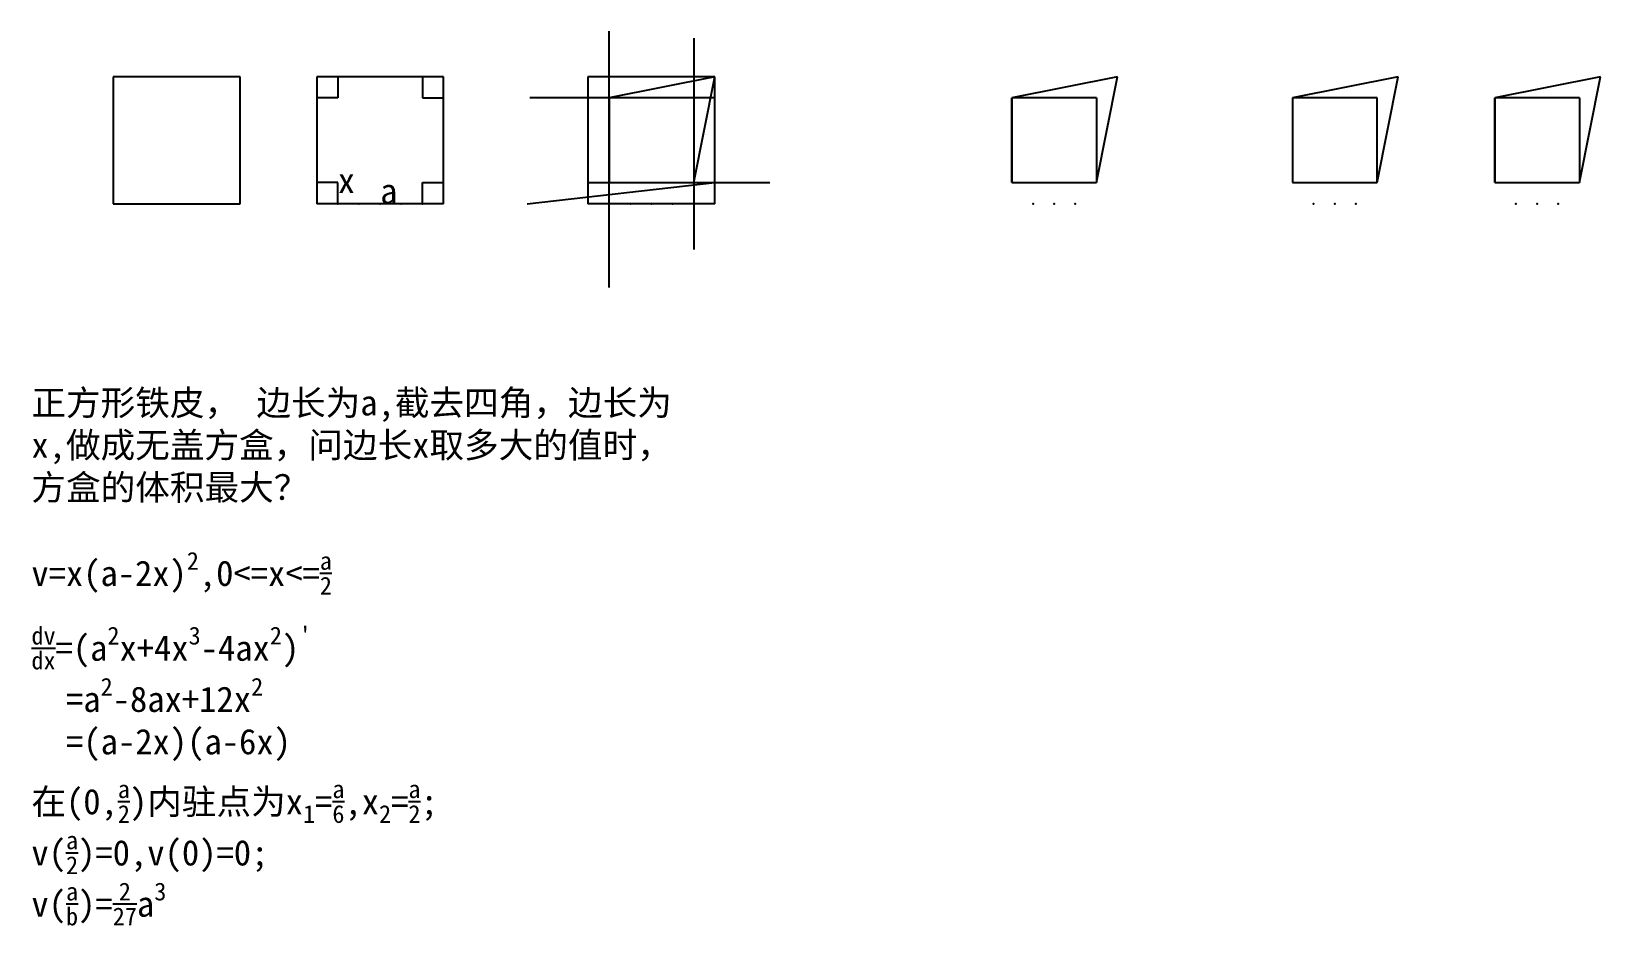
# Model space of a CAD drawing. Header units: millimetres. Extents: x -202.8 to -190.5, y 274.5 to 281.5.
import ezdxf

# ---------------------------------------------------------------- set-up
doc = ezdxf.new("R2010")
doc.units = ezdxf.units.MM
doc.styles.get("Standard").update_dxf_attribs({"font": 'txt', "bigfont": 'gbcbig.shx'})

msp = doc.modelspace()

# ---------------------------------------------------------------- linework, layer by layer
for p, q in [((-198.283, 279.521), (-198.283, 281.541)), ((-197.616, 281.486), (-197.616, 279.821)), ((-201.191, 281.182), (-202.191, 281.182)), ((-202.191, 281.182), (-202.191, 280.182)), ((-201.191, 280.182), (-201.191, 281.182)), ((-199.587, 281.182), (-200.587, 281.182)), ((-200.587, 281.182), (-200.587, 280.182)), ((-200.421, 281.182), (-200.421, 281.016)), ((-199.754, 281.182), (-199.754, 281.016)), ((-199.587, 280.182), (-199.587, 281.182)), ((-197.45, 281.182), (-198.45, 281.182)), ((-198.45, 281.182), (-198.45, 280.182)), ((-197.45, 280.182), (-197.45, 281.182)), ((-200.421, 281.016), (-200.587, 281.016)), ((-199.754, 281.016), (-199.587, 281.016)), ((-197.45, 281.016), (-198.908, 281.016)), ((-194.443, 281.016), (-195.11, 281.016)), ((-195.11, 280.349), (-195.11, 281.016)), ((-194.443, 281.016), (-194.443, 280.349)), ((-190.638, 281.016), (-191.305, 281.016)), ((-191.305, 280.349), (-191.305, 281.016)), ((-190.638, 281.016), (-190.638, 280.349)), ((-200.421, 280.349), (-200.587, 280.349)), ((-200.421, 280.182), (-200.421, 280.349)), ((-199.754, 280.182), (-199.754, 280.349)), ((-199.754, 280.349), (-199.587, 280.349)), ((-198.93, 280.182, 0.167), (-197.45, 280.349)), ((-198.45, 280.349), (-197.017, 280.349)), ((-195.11, 280.349), (-194.443, 280.349)), ((-192.9, 280.349), (-192.9, 280.349, 0.167)), ((-192.9, 280.349), (-192.233, 280.349)), ((-191.305, 280.349), (-190.638, 280.349)), ((-202.191, 280.182), (-201.191, 280.182)), ((-199.587, 280.182), (-200.587, 280.182)), ((-197.45, 280.182), (-198.45, 280.182))]:
    msp.add_line(p, q)
at = {"extrusion": (0, 1, 6.12323e-17)}
for p, q in [((-198.283, 281.182), (-198.283, 281.182, 0.167)), ((-197.616, 281.182), (-197.616, 281.182, 0.167)), ((-198.283, 280.349), (-198.283, 280.349, 0.167)), ((-195.11, 280.349), (-195.11, 280.349, 0.167)), ((-192.9, 280.349), (-192.9, 280.349, 0.167)), ((-191.305, 280.349), (-191.305, 280.349, 0.167))]:
    msp.add_line(p, q, dxfattribs=at)
at = {"color": 5}
for p, q in [((-197.45, 281.182), (-198.283, 281.016, 0.167)), ((-197.616, 280.349, 0.167), (-197.45, 281.182)), ((-194.277, 281.182), (-195.11, 281.016, 0.167)), ((-194.443, 280.349, 0.167), (-194.277, 281.182)), ((-192.066, 281.182), (-192.9, 281.016, 0.167)), ((-192.233, 280.349, 0.167), (-192.066, 281.182)), ((-190.471, 281.182), (-191.305, 281.016, 0.167)), ((-190.638, 280.349, 0.167), (-190.471, 281.182)), ((-198.283, 281.016, 0.167), (-198.283, 280.349, 0.167)), ((-195.11, 281.016, 0.167), (-195.11, 280.349, 0.167)), ((-192.9, 281.016, 0.167), (-192.9, 280.349, 0.167)), ((-191.305, 281.016, 0.167), (-191.305, 280.349, 0.167)), ((-198.283, 280.349, 0.167), (-197.616, 280.349, 0.167)), ((-195.11, 280.349, 0.167), (-194.443, 280.349, 0.167)), ((-192.9, 280.349, 0.167), (-192.233, 280.349, 0.167)), ((-191.305, 280.349, 0.167), (-190.638, 280.349, 0.167))]:
    msp.add_line(p, q, dxfattribs=at)
at = {"extrusion": (-1, 0, 6.12323e-17)}
for p, q in [((-198.283, 281.016, 0.167), (-198.283, 281.016)), ((-195.11, 281.016, 0.167), (-195.11, 281.016)), ((-192.9, 281.016, 0.167), (-192.9, 281.016)), ((-191.305, 281.016, 0.167), (-191.305, 281.016)), ((-198.45, 280.349, 0.167), (-198.45, 280.349))]:
    msp.add_line(p, q, dxfattribs=at)
at = {"extrusion": (1, 0, -1.83697e-16)}
for p, q in [((-197.616, 281.016, 0.167), (-197.616, 281.016)), ((-194.443, 281.016, 0.167), (-194.443, 281.016)), ((-192.233, 281.016, 0.167), (-192.233, 281.016)), ((-190.638, 281.016, 0.167), (-190.638, 281.016))]:
    msp.add_line(p, q, dxfattribs=at)
at = {"color": 5, "extrusion": (-1, 0, 0)}
for p, q in [((-192.233, 281.016, 0.167), (-192.9, 281.016, 0.167)), ((-192.233, 280.349, 0.167), (-192.233, 281.016, 0.167))]:
    msp.add_line(p, q, dxfattribs=at)
at = {"extrusion": (0, -1, 6.12323e-17)}
for p, q in [((-197.616, 280.349), (-197.616, 280.349, 0.167)), ((-194.443, 280.349), (-194.443, 280.349, 0.167)), ((-192.233, 280.349), (-192.233, 280.349, 0.167)), ((-190.638, 280.349), (-190.638, 280.349, 0.167))]:
    msp.add_line(p, q, dxfattribs=at)
at = {"extrusion": (1, 0, 6.12323e-17)}
msp.add_line((-197.45, 280.349, 0.167), (-197.45, 280.349), dxfattribs=at)
for p in [(-200.421, 280.182), (-200.254, 280.182), (-200.087, 280.182), (-199.921, 280.182), (-199.754, 280.182), (-198.283, 280.182), (-198.116, 280.182), (-197.95, 280.182), (-197.783, 280.182), (-197.616, 280.182), (-194.943, 280.182), (-194.777, 280.182), (-194.61, 280.182), (-192.733, 280.182), (-192.566, 280.182), (-192.4, 280.182), (-191.138, 280.182), (-190.971, 280.182), (-190.805, 280.182)]:
    msp.add_point(p)

# ---------------------------------------------------------------- texts
at = {"char_height": 0.2, "attachment_point": 1}
for s, insert, width in [('{\\fSimSun|b0|i0|c134|p2;x}', (-200.421, 280.466), 0.35823), ('{\\fSimSun|b0|i0|c134|p2;a}', (-200.087, 280.382), 0.35823), ('{\\fNSimSun|b0|i0|c134|p49;正方形铁皮， 边长为a,截去四角，边长为x,做成无盖方盒，问边长x取多大的值时，方盒的体积最大？}', (-202.835, 278.714), 5.2239), ('\\A1;{\\fSimSun|b0|i0|c134|p2;v=x(a-2x)\\H0.7x;\\S2^ ;\\H1.429x;,0<=x<=\\H0.7x;\\Sa/2;}', (-202.835, 277.438), 5.2239), ("\\A1;{\\fSimSun|b0|i0|c134|p2;\\H0.7x;\\Sdv/dx;\\H1.429x;=(a\\H0.7x;\\S2^ ;\\H1.429x;x+4x\\H0.7x;\\S3^ ;\\H1.429x;-4ax\\H0.7x;\\S2^ ;\\H1.429x;)\\H0.7x;\\S'^ ;\\H1.429x;\\P  =a\\H0.7x;\\S2^ ;\\H1.429x;-8ax+12x\\H0.7x;\\S2^ ;\\H1.429x;\\P  =(a-2x)(a-6x)}", (-202.835, 276.849), 5.2239), ('\\A1;{\\fSimSun|b0|i0|c134|p2;在(0,\\H0.7x;\\Sa/2;\\H1.429x;)内驻点为x\\H0.7x;\\S^ 1;\\H1.429x;=\\H0.7x;\\Sa/6;\\H1.429x;,x\\H0.7x;\\S^ 2;\\H1.429x;=\\H0.7x;\\Sa/2;\\H1.429x;;\\Pv(\\H0.7x;\\Sa/2;\\H1.429x;)=0,v(0)=0;\\Pv(\\H0.7x;\\Sa/b;\\H1.429x;)=\\H0.7x;\\S2/27;\\H1.429x;a\\H0.7x;\\S3^ ;}', (-202.835, 275.639), 5.2239)]:
    msp.add_mtext(s, dxfattribs=dict(at, insert=insert, width=width))

doc.saveas('drawing.dxf')
